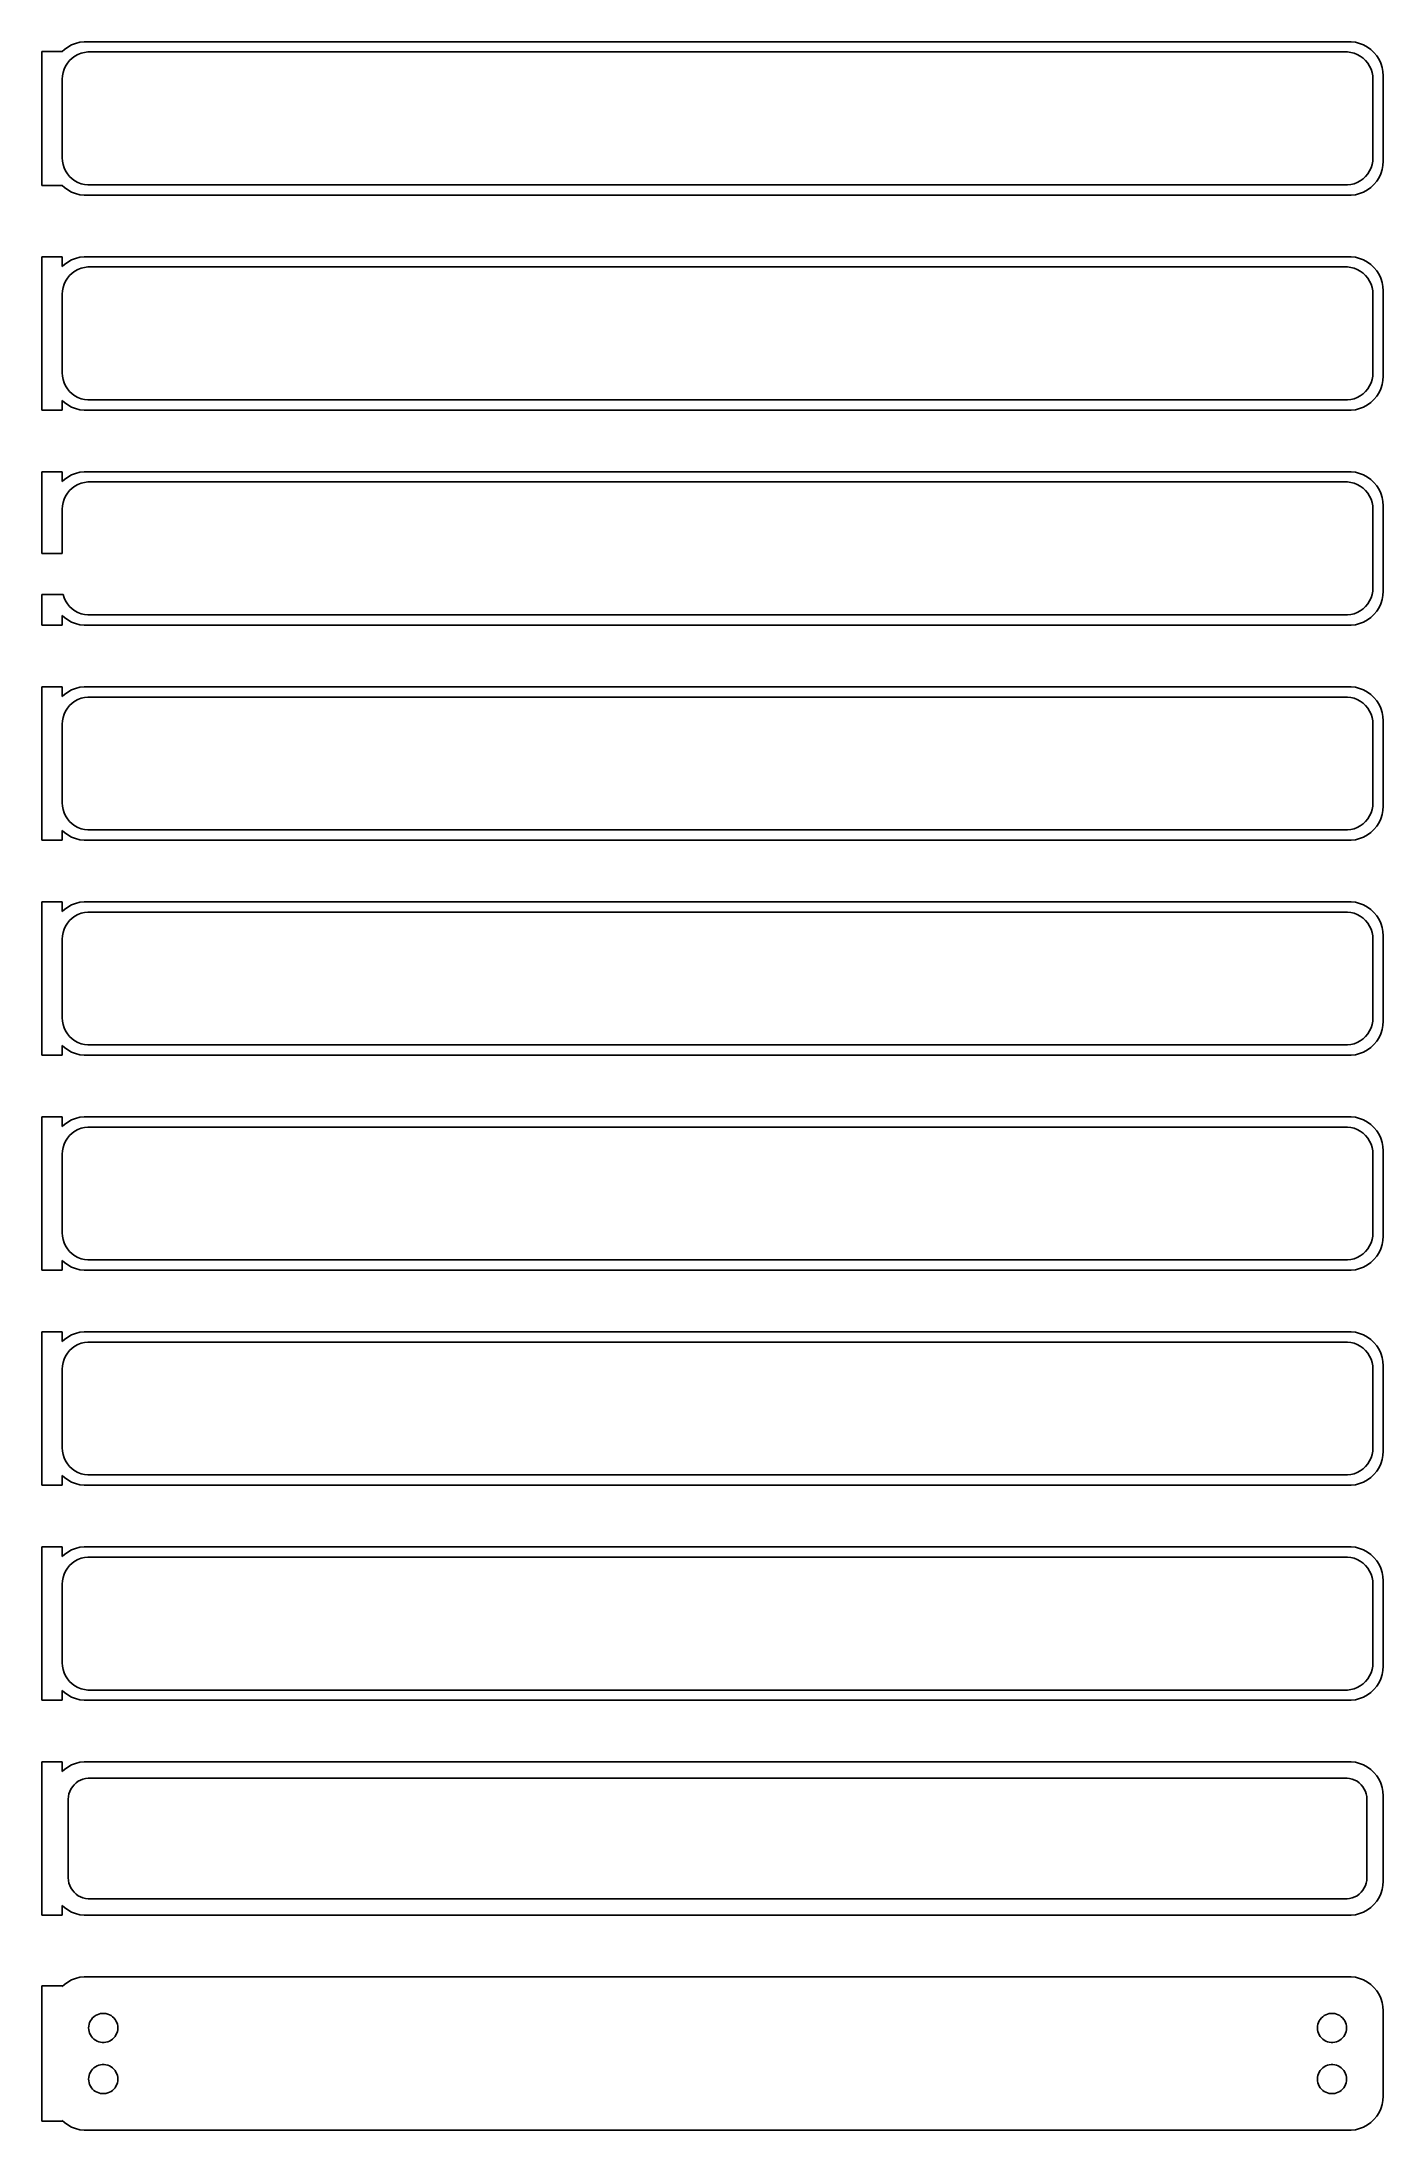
# Model space of a CAD drawing. Header units: metres. Extents: x -99 to 98, y 304 to 610.
import ezdxf

# ---------------------------------------------------------------- set-up
doc = ezdxf.new("R2010")
doc.units = ezdxf.units.M

msp = doc.modelspace()

# ---------------------------------------------------------------- linework, layer by layer
for p, q in [((-95.1791, 608.972), (-95.6871, 608.603)), ((-94.6289, 609.274), (-95.1791, 608.972)), ((-94.0451, 609.505), (-94.6289, 609.274)), ((-93.4369, 609.661), (-94.0451, 609.505)), ((-92.8139, 609.74), (-93.4369, 609.661)), ((92.8139, 609.74), (-92.8139, 609.74)), ((93.4369, 609.661), (92.8139, 609.74)), ((94.0451, 609.505), (93.4369, 609.661)), ((94.6289, 609.274), (94.0451, 609.505)), ((95.1791, 608.972), (94.6289, 609.274)), ((95.6871, 608.603), (95.1791, 608.972)), ((-96, 608.309), (-99, 608.309)), ((-99, 608.309), (-99, 588.691)), ((-95.6871, 608.603), (-96, 608.309)), ((-95.7191, 605.722), (-95.5052, 606.177)), ((-95.5052, 606.177), (-95.2361, 606.601)), ((-95.2361, 606.601), (-94.9159, 606.988)), ((-94.9159, 606.988), (-94.5497, 607.332)), ((-94.5497, 607.332), (-94.1433, 607.627)), ((-94.1433, 607.627), (-93.7031, 607.869)), ((-93.7031, 607.869), (-93.2361, 608.054)), ((-93.2361, 608.054), (-92.7495, 608.179)), ((-92.7495, 608.179), (-92.2512, 608.242)), ((-92.2512, 608.242), (92.2512, 608.242)), ((92.2512, 608.242), (92.7495, 608.179)), ((92.7495, 608.179), (93.2361, 608.054)), ((93.2361, 608.054), (93.7031, 607.869)), ((93.7031, 607.869), (94.1433, 607.627)), ((94.1433, 607.627), (94.5497, 607.332)), ((94.5497, 607.332), (94.9159, 606.988)), ((94.9159, 606.988), (95.2361, 606.601)), ((95.2361, 606.601), (95.5052, 606.177)), ((95.5052, 606.177), (95.7191, 605.722)), ((96.1448, 608.173), (95.6871, 608.603)), ((96.5451, 607.689), (96.1448, 608.173)), ((96.8815, 607.159), (96.5451, 607.689)), ((97.1489, 606.591), (96.8815, 607.159)), ((97.3429, 605.993), (97.1489, 606.591)), ((97.4606, 605.377), (97.3429, 605.993)), ((-96, 604.25), (-95.9685, 604.751)), ((-96, 592.75), (-96, 604.25)), ((-95.9685, 604.751), (-95.8743, 605.245)), ((-95.8743, 605.245), (-95.7191, 605.722)), ((95.7191, 605.722), (95.8743, 605.245)), ((95.8743, 605.245), (95.9685, 604.751)), ((95.9685, 604.751), (96, 604.25)), ((96, 604.25), (96, 592.75)), ((97.5, 604.75), (97.4606, 605.377)), ((97.5, 592.25), (97.5, 604.75)), ((-95.9685, 592.249), (-96, 592.75)), ((-95.8743, 591.755), (-95.9685, 592.249)), ((-95.7191, 591.278), (-95.8743, 591.755)), ((-95.5052, 590.823), (-95.7191, 591.278)), ((-95.2361, 590.399), (-95.5052, 590.823)), ((95.5052, 590.823), (95.2361, 590.399)), ((95.7191, 591.278), (95.5052, 590.823)), ((95.8743, 591.755), (95.7191, 591.278)), ((95.9685, 592.249), (95.8743, 591.755)), ((96, 592.75), (95.9685, 592.249)), ((97.1489, 590.409), (97.3429, 591.007)), ((97.3429, 591.007), (97.4606, 591.623)), ((97.4606, 591.623), (97.5, 592.25)), ((-99, 588.691), (-96, 588.691)), ((-96, 588.691), (-95.6871, 588.397)), ((-95.6871, 588.397), (-95.1791, 588.028)), ((-94.9159, 590.012), (-95.2361, 590.399)), ((-95.1791, 588.028), (-94.6289, 587.726)), ((-94.5497, 589.668), (-94.9159, 590.012)), ((-94.6289, 587.726), (-94.0451, 587.495)), ((-94.1433, 589.373), (-94.5497, 589.668)), ((-93.7031, 589.131), (-94.1433, 589.373)), ((-94.0451, 587.495), (-93.4369, 587.339)), ((-93.2361, 588.946), (-93.7031, 589.131)), ((-92.7495, 588.821), (-93.2361, 588.946)), ((-92.2512, 588.758), (-92.7495, 588.821)), ((92.2512, 588.758), (-92.2512, 588.758)), ((92.7495, 588.821), (92.2512, 588.758)), ((93.2361, 588.946), (92.7495, 588.821)), ((93.7031, 589.131), (93.2361, 588.946)), ((93.4369, 587.339), (94.0451, 587.495)), ((94.1433, 589.373), (93.7031, 589.131)), ((94.0451, 587.495), (94.6289, 587.726)), ((94.5497, 589.668), (94.1433, 589.373)), ((94.9159, 590.012), (94.5497, 589.668)), ((94.6289, 587.726), (95.1791, 588.028)), ((95.2361, 590.399), (94.9159, 590.012)), ((95.1791, 588.028), (95.6871, 588.397)), ((95.6871, 588.397), (96.1448, 588.827)), ((96.1448, 588.827), (96.5451, 589.311)), ((96.5451, 589.311), (96.8815, 589.841)), ((96.8815, 589.841), (97.1489, 590.409)), ((-93.4369, 587.339), (-92.8139, 587.26)), ((-92.8139, 587.26), (92.8139, 587.26)), ((92.8139, 587.26), (93.4369, 587.339)), ((-96, 578.217), (-99, 578.217)), ((-99, 578.217), (-99, 555.783)), ((-96, 576.809), (-96, 578.217)), ((-95.6871, 577.103), (-96, 576.809)), ((-95.1791, 577.472), (-95.6871, 577.103)), ((-95.2361, 575.101), (-94.9159, 575.488)), ((-94.6289, 577.774), (-95.1791, 577.472)), ((-94.9159, 575.488), (-94.5497, 575.832)), ((-94.0451, 578.005), (-94.6289, 577.774)), ((-94.5497, 575.832), (-94.1433, 576.127)), ((-94.1433, 576.127), (-93.7031, 576.369)), ((-93.4369, 578.161), (-94.0451, 578.005)), ((-93.7031, 576.369), (-93.2361, 576.554)), ((-92.8139, 578.24), (-93.4369, 578.161)), ((-93.2361, 576.554), (-92.7495, 576.679)), ((92.8139, 578.24), (-92.8139, 578.24)), ((-92.7495, 576.679), (-92.2512, 576.742)), ((-92.2512, 576.742), (92.2512, 576.742)), ((92.2512, 576.742), (92.7495, 576.679)), ((92.7495, 576.679), (93.2361, 576.554)), ((93.4369, 578.161), (92.8139, 578.24)), ((93.2361, 576.554), (93.7031, 576.369)), ((94.0451, 578.005), (93.4369, 578.161)), ((93.7031, 576.369), (94.1433, 576.127)), ((94.6289, 577.774), (94.0451, 578.005)), ((94.1433, 576.127), (94.5497, 575.832)), ((94.5497, 575.832), (94.9159, 575.488)), ((95.1791, 577.472), (94.6289, 577.774)), ((94.9159, 575.488), (95.2361, 575.101)), ((95.6871, 577.103), (95.1791, 577.472)), ((96.1448, 576.673), (95.6871, 577.103)), ((96.5451, 576.189), (96.1448, 576.673)), ((96.8815, 575.659), (96.5451, 576.189)), ((97.1489, 575.091), (96.8815, 575.659)), ((-96, 572.75), (-95.9685, 573.251)), ((-96, 561.25), (-96, 572.75)), ((-95.9685, 573.251), (-95.8743, 573.745)), ((-95.8743, 573.745), (-95.7191, 574.222)), ((-95.7191, 574.222), (-95.5052, 574.677)), ((-95.5052, 574.677), (-95.2361, 575.101)), ((95.2361, 575.101), (95.5052, 574.677)), ((95.5052, 574.677), (95.7191, 574.222)), ((95.7191, 574.222), (95.8743, 573.745)), ((95.8743, 573.745), (95.9685, 573.251)), ((95.9685, 573.251), (96, 572.75)), ((96, 572.75), (96, 561.25)), ((97.3429, 574.493), (97.1489, 575.091)), ((97.4606, 573.877), (97.3429, 574.493)), ((97.5, 573.25), (97.4606, 573.877)), ((97.5, 560.75), (97.5, 573.25)), ((-95.9685, 560.749), (-96, 561.25)), ((-95.8743, 560.255), (-95.9685, 560.749)), ((-95.7191, 559.778), (-95.8743, 560.255)), ((95.8743, 560.255), (95.7191, 559.778)), ((95.9685, 560.749), (95.8743, 560.255)), ((96, 561.25), (95.9685, 560.749)), ((97.3429, 559.507), (97.4606, 560.123)), ((97.4606, 560.123), (97.5, 560.75)), ((-96, 555.783), (-96, 557.191)), ((-96, 557.191), (-95.6871, 556.897)), ((-95.5052, 559.323), (-95.7191, 559.778)), ((-95.6871, 556.897), (-95.1791, 556.528)), ((-95.2361, 558.899), (-95.5052, 559.323)), ((-94.9159, 558.512), (-95.2361, 558.899)), ((-94.5497, 558.168), (-94.9159, 558.512)), ((-94.1433, 557.873), (-94.5497, 558.168)), ((-93.7031, 557.631), (-94.1433, 557.873)), ((-93.2361, 557.446), (-93.7031, 557.631)), ((-92.7495, 557.321), (-93.2361, 557.446)), ((-92.2512, 557.258), (-92.7495, 557.321)), ((92.2512, 557.258), (-92.2512, 557.258)), ((92.7495, 557.321), (92.2512, 557.258)), ((93.2361, 557.446), (92.7495, 557.321)), ((93.7031, 557.631), (93.2361, 557.446)), ((94.1433, 557.873), (93.7031, 557.631)), ((94.5497, 558.168), (94.1433, 557.873)), ((94.9159, 558.512), (94.5497, 558.168)), ((95.2361, 558.899), (94.9159, 558.512)), ((95.1791, 556.528), (95.6871, 556.897)), ((95.5052, 559.323), (95.2361, 558.899)), ((95.7191, 559.778), (95.5052, 559.323)), ((95.6871, 556.897), (96.1448, 557.327)), ((96.1448, 557.327), (96.5451, 557.811)), ((96.5451, 557.811), (96.8815, 558.341)), ((96.8815, 558.341), (97.1489, 558.909)), ((97.1489, 558.909), (97.3429, 559.507)), ((-99, 555.783), (-96, 555.783)), ((-95.1791, 556.528), (-94.6289, 556.226)), ((-94.6289, 556.226), (-94.0451, 555.995)), ((-94.0451, 555.995), (-93.4369, 555.839)), ((-93.4369, 555.839), (-92.8139, 555.76)), ((-92.8139, 555.76), (92.8139, 555.76)), ((92.8139, 555.76), (93.4369, 555.839)), ((93.4369, 555.839), (94.0451, 555.995)), ((94.0451, 555.995), (94.6289, 556.226)), ((94.6289, 556.226), (95.1791, 556.528)), ((-96, 546.74), (-99, 546.74)), ((-99, 546.74), (-99, 534.744)), ((-96, 545.309), (-96, 546.74)), ((-95.6871, 545.603), (-96, 545.309)), ((-95.1791, 545.972), (-95.6871, 545.603)), ((-94.6289, 546.274), (-95.1791, 545.972)), ((-94.0451, 546.505), (-94.6289, 546.274)), ((-94.1433, 544.627), (-93.7031, 544.869)), ((-93.4369, 546.661), (-94.0451, 546.505)), ((-93.7031, 544.869), (-93.2361, 545.054)), ((-92.8139, 546.74), (-93.4369, 546.661)), ((-93.2361, 545.054), (-92.7495, 545.179)), ((92.8139, 546.74), (-92.8139, 546.74)), ((-92.7495, 545.179), (-92.2512, 545.242)), ((-92.2512, 545.242), (92.2512, 545.242)), ((92.2512, 545.242), (92.7495, 545.179)), ((92.7495, 545.179), (93.2361, 545.054)), ((93.4369, 546.661), (92.8139, 546.74)), ((93.2361, 545.054), (93.7031, 544.869)), ((94.0451, 546.505), (93.4369, 546.661)), ((93.7031, 544.869), (94.1433, 544.627)), ((94.6289, 546.274), (94.0451, 546.505)), ((95.1791, 545.972), (94.6289, 546.274)), ((95.6871, 545.603), (95.1791, 545.972)), ((96.1448, 545.173), (95.6871, 545.603)), ((96.5451, 544.689), (96.1448, 545.173)), ((96.8815, 544.159), (96.5451, 544.689)), ((-96, 541.25), (-95.9685, 541.751)), ((-95.9685, 541.751), (-95.8743, 542.245)), ((-95.8743, 542.245), (-95.7191, 542.722)), ((-95.7191, 542.722), (-95.5052, 543.177)), ((-95.5052, 543.177), (-95.2361, 543.601)), ((-95.2361, 543.601), (-94.9159, 543.988)), ((-94.9159, 543.988), (-94.5497, 544.332)), ((-94.5497, 544.332), (-94.1433, 544.627)), ((94.1433, 544.627), (94.5497, 544.332)), ((94.5497, 544.332), (94.9159, 543.988)), ((94.9159, 543.988), (95.2361, 543.601)), ((95.2361, 543.601), (95.5052, 543.177)), ((95.5052, 543.177), (95.7191, 542.722)), ((95.7191, 542.722), (95.8743, 542.245)), ((95.8743, 542.245), (95.9685, 541.751)), ((95.9685, 541.751), (96, 541.25)), ((97.1489, 543.591), (96.8815, 544.159)), ((97.3429, 542.993), (97.1489, 543.591)), ((97.4606, 542.377), (97.3429, 542.993)), ((97.5, 541.75), (97.4606, 542.377)), ((97.5, 529.25), (97.5, 541.75)), ((-96, 534.744), (-96, 541.25)), ((96, 541.25), (96, 529.75)), ((-99, 534.744), (-96, 534.744)), ((96, 529.75), (95.9685, 529.249)), ((-95.8745, 528.756), (-99, 528.756)), ((-99, 528.756), (-99, 524.26)), ((-95.8743, 528.755), (-95.8745, 528.756)), ((-95.7191, 528.278), (-95.8743, 528.755)), ((-95.5052, 527.823), (-95.7191, 528.278)), ((-95.2361, 527.399), (-95.5052, 527.823)), ((-94.9159, 527.012), (-95.2361, 527.399)), ((-94.5497, 526.668), (-94.9159, 527.012)), ((-94.1433, 526.373), (-94.5497, 526.668)), ((-93.7031, 526.131), (-94.1433, 526.373)), ((94.1433, 526.373), (93.7031, 526.131)), ((94.5497, 526.668), (94.1433, 526.373)), ((94.9159, 527.012), (94.5497, 526.668)), ((95.2361, 527.399), (94.9159, 527.012)), ((95.5052, 527.823), (95.2361, 527.399)), ((95.7191, 528.278), (95.5052, 527.823)), ((95.8743, 528.755), (95.7191, 528.278)), ((95.9685, 529.249), (95.8743, 528.755)), ((96.1448, 525.827), (96.5451, 526.311)), ((96.5451, 526.311), (96.8815, 526.841)), ((96.8815, 526.841), (97.1489, 527.409)), ((97.1489, 527.409), (97.3429, 528.007)), ((97.3429, 528.007), (97.4606, 528.623)), ((97.4606, 528.623), (97.5, 529.25)), ((-99, 524.26), (-96, 524.26)), ((-96, 525.691), (-95.6871, 525.397)), ((-96, 524.26), (-96, 525.691)), ((-95.6871, 525.397), (-95.1791, 525.028)), ((-95.1791, 525.028), (-94.6289, 524.726)), ((-94.6289, 524.726), (-94.0451, 524.495)), ((-94.0451, 524.495), (-93.4369, 524.339)), ((-93.2361, 525.946), (-93.7031, 526.131)), ((-93.4369, 524.339), (-92.8139, 524.26)), ((-92.7495, 525.821), (-93.2361, 525.946)), ((-92.8139, 524.26), (92.8139, 524.26)), ((-92.2512, 525.758), (-92.7495, 525.821)), ((92.2512, 525.758), (-92.2512, 525.758)), ((92.7495, 525.821), (92.2512, 525.758)), ((93.2361, 525.946), (92.7495, 525.821)), ((92.8139, 524.26), (93.4369, 524.339)), ((93.7031, 526.131), (93.2361, 525.946)), ((93.4369, 524.339), (94.0451, 524.495)), ((94.0451, 524.495), (94.6289, 524.726)), ((94.6289, 524.726), (95.1791, 525.028)), ((95.1791, 525.028), (95.6871, 525.397)), ((95.6871, 525.397), (96.1448, 525.827)), ((-96, 515.24), (-99, 515.24)), ((-99, 515.24), (-99, 492.76)), ((-96, 513.809), (-96, 515.24)), ((-95.6871, 514.103), (-96, 513.809)), ((-95.1791, 514.472), (-95.6871, 514.103)), ((-94.6289, 514.774), (-95.1791, 514.472)), ((-94.0451, 515.005), (-94.6289, 514.774)), ((-93.4369, 515.161), (-94.0451, 515.005)), ((-92.8139, 515.24), (-93.4369, 515.161)), ((92.8139, 515.24), (-92.8139, 515.24)), ((93.4369, 515.161), (92.8139, 515.24)), ((94.0451, 515.005), (93.4369, 515.161)), ((94.6289, 514.774), (94.0451, 515.005)), ((95.1791, 514.472), (94.6289, 514.774)), ((95.6871, 514.103), (95.1791, 514.472)), ((96.1448, 513.673), (95.6871, 514.103)), ((-95.8743, 510.745), (-95.7191, 511.222)), ((-95.7191, 511.222), (-95.5052, 511.677)), ((-95.5052, 511.677), (-95.2361, 512.101)), ((-95.2361, 512.101), (-94.9159, 512.488)), ((-94.9159, 512.488), (-94.5497, 512.832)), ((-94.5497, 512.832), (-94.1433, 513.127)), ((-94.1433, 513.127), (-93.7031, 513.369)), ((-93.7031, 513.369), (-93.2361, 513.554)), ((-93.2361, 513.554), (-92.7495, 513.679)), ((-92.7495, 513.679), (-92.2512, 513.742)), ((-92.2512, 513.742), (92.2512, 513.742)), ((92.2512, 513.742), (92.7495, 513.679)), ((92.7495, 513.679), (93.2361, 513.554)), ((93.2361, 513.554), (93.7031, 513.369)), ((93.7031, 513.369), (94.1433, 513.127)), ((94.1433, 513.127), (94.5497, 512.832)), ((94.5497, 512.832), (94.9159, 512.488)), ((94.9159, 512.488), (95.2361, 512.101)), ((95.2361, 512.101), (95.5052, 511.677)), ((95.5052, 511.677), (95.7191, 511.222)), ((95.7191, 511.222), (95.8743, 510.745)), ((96.5451, 513.189), (96.1448, 513.673)), ((96.8815, 512.659), (96.5451, 513.189)), ((97.1489, 512.091), (96.8815, 512.659)), ((97.3429, 511.493), (97.1489, 512.091)), ((97.4606, 510.877), (97.3429, 511.493)), ((-96, 509.75), (-95.9685, 510.251)), ((-96, 498.25), (-96, 509.75)), ((-95.9685, 510.251), (-95.8743, 510.745)), ((95.8743, 510.745), (95.9685, 510.251)), ((95.9685, 510.251), (96, 509.75)), ((96, 509.75), (96, 498.25)), ((97.5, 510.25), (97.4606, 510.877)), ((97.5, 497.75), (97.5, 510.25)), ((-95.9685, 497.749), (-96, 498.25)), ((-95.8743, 497.255), (-95.9685, 497.749)), ((-95.7191, 496.778), (-95.8743, 497.255)), ((-95.5052, 496.323), (-95.7191, 496.778)), ((-95.2361, 495.899), (-95.5052, 496.323)), ((-94.9159, 495.512), (-95.2361, 495.899)), ((95.2361, 495.899), (94.9159, 495.512)), ((95.5052, 496.323), (95.2361, 495.899)), ((95.7191, 496.778), (95.5052, 496.323)), ((95.8743, 497.255), (95.7191, 496.778)), ((95.9685, 497.749), (95.8743, 497.255)), ((96, 498.25), (95.9685, 497.749)), ((96.8815, 495.341), (97.1489, 495.909)), ((97.1489, 495.909), (97.3429, 496.507)), ((97.3429, 496.507), (97.4606, 497.123)), ((97.4606, 497.123), (97.5, 497.75)), ((-99, 492.76), (-96, 492.76)), ((-96, 494.191), (-95.6871, 493.897)), ((-96, 492.76), (-96, 494.191)), ((-95.6871, 493.897), (-95.1791, 493.528)), ((-95.1791, 493.528), (-94.6289, 493.226)), ((-94.5497, 495.168), (-94.9159, 495.512)), ((-94.6289, 493.226), (-94.0451, 492.995)), ((-94.1433, 494.873), (-94.5497, 495.168)), ((-93.7031, 494.631), (-94.1433, 494.873)), ((-94.0451, 492.995), (-93.4369, 492.839)), ((-93.2361, 494.446), (-93.7031, 494.631)), ((-93.4369, 492.839), (-92.8139, 492.76)), ((-92.7495, 494.321), (-93.2361, 494.446)), ((-92.8139, 492.76), (92.8139, 492.76)), ((-92.2512, 494.258), (-92.7495, 494.321)), ((92.2512, 494.258), (-92.2512, 494.258)), ((92.7495, 494.321), (92.2512, 494.258)), ((93.2361, 494.446), (92.7495, 494.321)), ((92.8139, 492.76), (93.4369, 492.839)), ((93.7031, 494.631), (93.2361, 494.446)), ((93.4369, 492.839), (94.0451, 492.995)), ((94.1433, 494.873), (93.7031, 494.631)), ((94.0451, 492.995), (94.6289, 493.226)), ((94.5497, 495.168), (94.1433, 494.873)), ((94.9159, 495.512), (94.5497, 495.168)), ((94.6289, 493.226), (95.1791, 493.528)), ((95.1791, 493.528), (95.6871, 493.897)), ((95.6871, 493.897), (96.1448, 494.327)), ((96.1448, 494.327), (96.5451, 494.811)), ((96.5451, 494.811), (96.8815, 495.341)), ((-96, 483.74), (-99, 483.74)), ((-99, 483.74), (-99, 461.26)), ((-96, 482.309), (-96, 483.74)), ((-94.0451, 483.505), (-94.6289, 483.274)), ((-93.4369, 483.661), (-94.0451, 483.505)), ((-92.8139, 483.74), (-93.4369, 483.661)), ((92.8139, 483.74), (-92.8139, 483.74)), ((93.4369, 483.661), (92.8139, 483.74)), ((94.0451, 483.505), (93.4369, 483.661)), ((94.6289, 483.274), (94.0451, 483.505)), ((-95.6871, 482.603), (-96, 482.309)), ((-95.1791, 482.972), (-95.6871, 482.603)), ((-95.5052, 480.177), (-95.2361, 480.601)), ((-95.2361, 480.601), (-94.9159, 480.988)), ((-94.6289, 483.274), (-95.1791, 482.972)), ((-94.9159, 480.988), (-94.5497, 481.332)), ((-94.5497, 481.332), (-94.1433, 481.627)), ((-94.1433, 481.627), (-93.7031, 481.869)), ((-93.7031, 481.869), (-93.2361, 482.054)), ((-93.2361, 482.054), (-92.7495, 482.179)), ((-92.7495, 482.179), (-92.2512, 482.242)), ((-92.2512, 482.242), (92.2512, 482.242)), ((92.2512, 482.242), (92.7495, 482.179)), ((92.7495, 482.179), (93.2361, 482.054)), ((93.2361, 482.054), (93.7031, 481.869)), ((93.7031, 481.869), (94.1433, 481.627)), ((94.1433, 481.627), (94.5497, 481.332)), ((94.5497, 481.332), (94.9159, 480.988)), ((95.1791, 482.972), (94.6289, 483.274)), ((94.9159, 480.988), (95.2361, 480.601)), ((95.6871, 482.603), (95.1791, 482.972)), ((95.2361, 480.601), (95.5052, 480.177)), ((96.1448, 482.173), (95.6871, 482.603)), ((96.5451, 481.689), (96.1448, 482.173)), ((96.8815, 481.159), (96.5451, 481.689)), ((97.1489, 480.591), (96.8815, 481.159)), ((97.3429, 479.993), (97.1489, 480.591)), ((-96, 478.25), (-95.9685, 478.751)), ((-96, 466.75), (-96, 478.25)), ((-95.9685, 478.751), (-95.8743, 479.245)), ((-95.8743, 479.245), (-95.7191, 479.722)), ((-95.7191, 479.722), (-95.5052, 480.177)), ((95.5052, 480.177), (95.7191, 479.722)), ((95.7191, 479.722), (95.8743, 479.245)), ((95.8743, 479.245), (95.9685, 478.751)), ((95.9685, 478.751), (96, 478.25)), ((96, 478.25), (96, 466.75)), ((97.4606, 479.377), (97.3429, 479.993)), ((97.5, 478.75), (97.4606, 479.377)), ((97.5, 466.25), (97.5, 478.75)), ((-95.9685, 466.249), (-96, 466.75)), ((-95.8743, 465.755), (-95.9685, 466.249)), ((-95.7191, 465.278), (-95.8743, 465.755)), ((-95.5052, 464.823), (-95.7191, 465.278)), ((95.7191, 465.278), (95.5052, 464.823)), ((95.8743, 465.755), (95.7191, 465.278)), ((95.9685, 466.249), (95.8743, 465.755)), ((96, 466.75), (95.9685, 466.249)), ((97.3429, 465.007), (97.4606, 465.623)), ((97.4606, 465.623), (97.5, 466.25)), ((-96, 462.691), (-95.6871, 462.397)), ((-96, 461.26), (-96, 462.691)), ((-95.6871, 462.397), (-95.1791, 462.028)), ((-95.2361, 464.399), (-95.5052, 464.823)), ((-94.9159, 464.012), (-95.2361, 464.399)), ((-94.5497, 463.668), (-94.9159, 464.012)), ((-94.1433, 463.373), (-94.5497, 463.668)), ((-93.7031, 463.131), (-94.1433, 463.373)), ((-93.2361, 462.946), (-93.7031, 463.131)), ((-92.7495, 462.821), (-93.2361, 462.946)), ((-92.2512, 462.758), (-92.7495, 462.821)), ((92.2512, 462.758), (-92.2512, 462.758)), ((92.7495, 462.821), (92.2512, 462.758)), ((93.2361, 462.946), (92.7495, 462.821)), ((93.7031, 463.131), (93.2361, 462.946)), ((94.1433, 463.373), (93.7031, 463.131)), ((94.5497, 463.668), (94.1433, 463.373)), ((94.9159, 464.012), (94.5497, 463.668)), ((95.2361, 464.399), (94.9159, 464.012)), ((95.1791, 462.028), (95.6871, 462.397)), ((95.5052, 464.823), (95.2361, 464.399)), ((95.6871, 462.397), (96.1448, 462.827)), ((96.1448, 462.827), (96.5451, 463.311)), ((96.5451, 463.311), (96.8815, 463.841)), ((96.8815, 463.841), (97.1489, 464.409)), ((97.1489, 464.409), (97.3429, 465.007)), ((-99, 461.26), (-96, 461.26)), ((-95.1791, 462.028), (-94.6289, 461.726)), ((-94.6289, 461.726), (-94.0451, 461.495)), ((-94.0451, 461.495), (-93.4369, 461.339)), ((-93.4369, 461.339), (-92.8139, 461.26)), ((-92.8139, 461.26), (92.8139, 461.26)), ((92.8139, 461.26), (93.4369, 461.339)), ((93.4369, 461.339), (94.0451, 461.495)), ((94.0451, 461.495), (94.6289, 461.726)), ((94.6289, 461.726), (95.1791, 462.028)), ((-96, 452.24), (-99, 452.24)), ((-99, 452.24), (-99, 429.76)), ((-96, 450.809), (-96, 452.24)), ((-95.6871, 451.103), (-96, 450.809)), ((-95.1791, 451.472), (-95.6871, 451.103)), ((-94.6289, 451.774), (-95.1791, 451.472)), ((-94.9159, 449.488), (-94.5497, 449.832)), ((-94.0451, 452.005), (-94.6289, 451.774)), ((-94.5497, 449.832), (-94.1433, 450.127)), ((-94.1433, 450.127), (-93.7031, 450.369)), ((-93.4369, 452.161), (-94.0451, 452.005)), ((-93.7031, 450.369), (-93.2361, 450.554)), ((-92.8139, 452.24), (-93.4369, 452.161)), ((-93.2361, 450.554), (-92.7495, 450.679)), ((92.8139, 452.24), (-92.8139, 452.24)), ((-92.7495, 450.679), (-92.2512, 450.742)), ((-92.2512, 450.742), (92.2512, 450.742)), ((92.2512, 450.742), (92.7495, 450.679)), ((92.7495, 450.679), (93.2361, 450.554)), ((93.4369, 452.161), (92.8139, 452.24)), ((93.2361, 450.554), (93.7031, 450.369)), ((94.0451, 452.005), (93.4369, 452.161)), ((93.7031, 450.369), (94.1433, 450.127)), ((94.6289, 451.774), (94.0451, 452.005)), ((94.1433, 450.127), (94.5497, 449.832)), ((94.5497, 449.832), (94.9159, 449.488)), ((95.1791, 451.472), (94.6289, 451.774)), ((95.6871, 451.103), (95.1791, 451.472)), ((96.1448, 450.673), (95.6871, 451.103)), ((96.5451, 450.189), (96.1448, 450.673)), ((96.8815, 449.659), (96.5451, 450.189)), ((-96, 446.75), (-95.9685, 447.251)), ((-96, 435.25), (-96, 446.75)), ((-95.9685, 447.251), (-95.8743, 447.745)), ((-95.8743, 447.745), (-95.7191, 448.222)), ((-95.7191, 448.222), (-95.5052, 448.677)), ((-95.5052, 448.677), (-95.2361, 449.101)), ((-95.2361, 449.101), (-94.9159, 449.488)), ((94.9159, 449.488), (95.2361, 449.101)), ((95.2361, 449.101), (95.5052, 448.677)), ((95.5052, 448.677), (95.7191, 448.222)), ((95.7191, 448.222), (95.8743, 447.745)), ((95.8743, 447.745), (95.9685, 447.251)), ((95.9685, 447.251), (96, 446.75)), ((96, 446.75), (96, 435.25)), ((97.1489, 449.091), (96.8815, 449.659)), ((97.3429, 448.493), (97.1489, 449.091)), ((97.4606, 447.877), (97.3429, 448.493)), ((97.5, 447.25), (97.4606, 447.877)), ((97.5, 434.75), (97.5, 447.25)), ((-95.9685, 434.749), (-96, 435.25)), ((-95.8743, 434.255), (-95.9685, 434.749)), ((95.9685, 434.749), (95.8743, 434.255)), ((96, 435.25), (95.9685, 434.749)), ((97.4606, 434.123), (97.5, 434.75)), ((-95.7191, 433.778), (-95.8743, 434.255)), ((-95.5052, 433.323), (-95.7191, 433.778)), ((-95.2361, 432.899), (-95.5052, 433.323)), ((-94.9159, 432.512), (-95.2361, 432.899)), ((-94.5497, 432.168), (-94.9159, 432.512)), ((-94.1433, 431.873), (-94.5497, 432.168)), ((-93.7031, 431.631), (-94.1433, 431.873)), ((-93.2361, 431.446), (-93.7031, 431.631)), ((-92.7495, 431.321), (-93.2361, 431.446)), ((93.2361, 431.446), (92.7495, 431.321)), ((93.7031, 431.631), (93.2361, 431.446)), ((94.1433, 431.873), (93.7031, 431.631)), ((94.5497, 432.168), (94.1433, 431.873)), ((94.9159, 432.512), (94.5497, 432.168)), ((95.2361, 432.899), (94.9159, 432.512)), ((95.5052, 433.323), (95.2361, 432.899)), ((95.7191, 433.778), (95.5052, 433.323)), ((95.8743, 434.255), (95.7191, 433.778)), ((96.1448, 431.327), (96.5451, 431.811)), ((96.5451, 431.811), (96.8815, 432.341)), ((96.8815, 432.341), (97.1489, 432.909)), ((97.1489, 432.909), (97.3429, 433.507)), ((97.3429, 433.507), (97.4606, 434.123)), ((-99, 429.76), (-96, 429.76)), ((-96, 431.191), (-95.6871, 430.897)), ((-96, 429.76), (-96, 431.191)), ((-95.6871, 430.897), (-95.1791, 430.528)), ((-95.1791, 430.528), (-94.6289, 430.226)), ((-94.6289, 430.226), (-94.0451, 429.995)), ((-94.0451, 429.995), (-93.4369, 429.839)), ((-93.4369, 429.839), (-92.8139, 429.76)), ((-92.8139, 429.76), (92.8139, 429.76)), ((-92.2512, 431.258), (-92.7495, 431.321)), ((92.2512, 431.258), (-92.2512, 431.258)), ((92.7495, 431.321), (92.2512, 431.258)), ((92.8139, 429.76), (93.4369, 429.839)), ((93.4369, 429.839), (94.0451, 429.995)), ((94.0451, 429.995), (94.6289, 430.226)), ((94.6289, 430.226), (95.1791, 430.528)), ((95.1791, 430.528), (95.6871, 430.897)), ((95.6871, 430.897), (96.1448, 431.327)), ((-96, 420.74), (-99, 420.74)), ((-99, 420.74), (-99, 398.26)), ((-96, 419.309), (-96, 420.74)), ((-95.6871, 419.603), (-96, 419.309)), ((-95.1791, 419.972), (-95.6871, 419.603)), ((-94.6289, 420.274), (-95.1791, 419.972)), ((-94.0451, 420.505), (-94.6289, 420.274)), ((-93.4369, 420.661), (-94.0451, 420.505)), ((-92.8139, 420.74), (-93.4369, 420.661)), ((92.8139, 420.74), (-92.8139, 420.74)), ((-92.7495, 419.179), (-92.2512, 419.242)), ((-92.2512, 419.242), (92.2512, 419.242)), ((92.2512, 419.242), (92.7495, 419.179)), ((93.4369, 420.661), (92.8139, 420.74)), ((94.0451, 420.505), (93.4369, 420.661)), ((94.6289, 420.274), (94.0451, 420.505)), ((95.1791, 419.972), (94.6289, 420.274)), ((95.6871, 419.603), (95.1791, 419.972)), ((96.1448, 419.173), (95.6871, 419.603)), ((-95.9685, 415.751), (-95.8743, 416.245)), ((-95.8743, 416.245), (-95.7191, 416.722)), ((-95.7191, 416.722), (-95.5052, 417.177)), ((-95.5052, 417.177), (-95.2361, 417.601)), ((-95.2361, 417.601), (-94.9159, 417.988)), ((-94.9159, 417.988), (-94.5497, 418.332)), ((-94.5497, 418.332), (-94.1433, 418.627)), ((-94.1433, 418.627), (-93.7031, 418.869)), ((-93.7031, 418.869), (-93.2361, 419.054)), ((-93.2361, 419.054), (-92.7495, 419.179)), ((92.7495, 419.179), (93.2361, 419.054)), ((93.2361, 419.054), (93.7031, 418.869)), ((93.7031, 418.869), (94.1433, 418.627)), ((94.1433, 418.627), (94.5497, 418.332)), ((94.5497, 418.332), (94.9159, 417.988)), ((94.9159, 417.988), (95.2361, 417.601)), ((95.2361, 417.601), (95.5052, 417.177)), ((95.5052, 417.177), (95.7191, 416.722)), ((95.7191, 416.722), (95.8743, 416.245)), ((95.8743, 416.245), (95.9685, 415.751)), ((96.5451, 418.689), (96.1448, 419.173)), ((96.8815, 418.159), (96.5451, 418.689)), ((97.1489, 417.591), (96.8815, 418.159)), ((97.3429, 416.993), (97.1489, 417.591)), ((97.4606, 416.377), (97.3429, 416.993)), ((97.5, 415.75), (97.4606, 416.377)), ((-96, 415.25), (-95.9685, 415.751)), ((-96, 403.75), (-96, 415.25)), ((95.9685, 415.751), (96, 415.25)), ((96, 415.25), (96, 403.75)), ((97.5, 403.25), (97.5, 415.75)), ((-95.9685, 403.249), (-96, 403.75)), ((-95.8743, 402.755), (-95.9685, 403.249)), ((-95.7191, 402.278), (-95.8743, 402.755)), ((-95.5052, 401.823), (-95.7191, 402.278)), ((-95.2361, 401.399), (-95.5052, 401.823)), ((-94.9159, 401.012), (-95.2361, 401.399)), ((-94.5497, 400.668), (-94.9159, 401.012)), ((94.9159, 401.012), (94.5497, 400.668)), ((95.2361, 401.399), (94.9159, 401.012)), ((95.5052, 401.823), (95.2361, 401.399)), ((95.7191, 402.278), (95.5052, 401.823)), ((95.8743, 402.755), (95.7191, 402.278)), ((95.9685, 403.249), (95.8743, 402.755)), ((96, 403.75), (95.9685, 403.249)), ((96.5451, 400.311), (96.8815, 400.841)), ((96.8815, 400.841), (97.1489, 401.409)), ((97.1489, 401.409), (97.3429, 402.007)), ((97.3429, 402.007), (97.4606, 402.623)), ((97.4606, 402.623), (97.5, 403.25)), ((-99, 398.26), (-96, 398.26)), ((-96, 399.691), (-95.6871, 399.397)), ((-96, 398.26), (-96, 399.691)), ((-95.6871, 399.397), (-95.1791, 399.028)), ((-95.1791, 399.028), (-94.6289, 398.726)), ((-94.6289, 398.726), (-94.0451, 398.495)), ((-94.1433, 400.373), (-94.5497, 400.668)), ((-93.7031, 400.131), (-94.1433, 400.373)), ((-94.0451, 398.495), (-93.4369, 398.339)), ((-93.2361, 399.946), (-93.7031, 400.131)), ((-93.4369, 398.339), (-92.8139, 398.26)), ((-92.7495, 399.821), (-93.2361, 399.946)), ((-92.8139, 398.26), (92.8139, 398.26)), ((-92.2512, 399.758), (-92.7495, 399.821)), ((92.2512, 399.758), (-92.2512, 399.758)), ((92.7495, 399.821), (92.2512, 399.758)), ((93.2361, 399.946), (92.7495, 399.821)), ((92.8139, 398.26), (93.4369, 398.339)), ((93.7031, 400.131), (93.2361, 399.946)), ((93.4369, 398.339), (94.0451, 398.495)), ((94.1433, 400.373), (93.7031, 400.131)), ((94.0451, 398.495), (94.6289, 398.726)), ((94.5497, 400.668), (94.1433, 400.373)), ((94.6289, 398.726), (95.1791, 399.028)), ((95.1791, 399.028), (95.6871, 399.397)), ((95.6871, 399.397), (96.1448, 399.827)), ((96.1448, 399.827), (96.5451, 400.311)), ((-96, 389.24), (-99, 389.24)), ((-99, 389.24), (-99, 366.76)), ((-96, 387.809), (-96, 389.24)), ((-94.6289, 388.774), (-95.1791, 388.472)), ((-94.0451, 389.005), (-94.6289, 388.774)), ((-93.4369, 389.161), (-94.0451, 389.005)), ((-92.8139, 389.24), (-93.4369, 389.161)), ((92.8139, 389.24), (-92.8139, 389.24)), ((93.4369, 389.161), (92.8139, 389.24)), ((94.0451, 389.005), (93.4369, 389.161)), ((94.6289, 388.774), (94.0451, 389.005)), ((95.1791, 388.472), (94.6289, 388.774)), ((-95.6871, 388.103), (-96, 387.809)), ((-95.7191, 385.222), (-95.5052, 385.677)), ((-95.1791, 388.472), (-95.6871, 388.103)), ((-95.5052, 385.677), (-95.2361, 386.101)), ((-95.2361, 386.101), (-94.9159, 386.488)), ((-94.9159, 386.488), (-94.5497, 386.832)), ((-94.5497, 386.832), (-94.1433, 387.127)), ((-94.1433, 387.127), (-93.7031, 387.369)), ((-93.7031, 387.369), (-93.2361, 387.554)), ((-93.2361, 387.554), (-92.7495, 387.679)), ((-92.7495, 387.679), (-92.2512, 387.742)), ((-92.2512, 387.742), (92.2512, 387.742)), ((92.2512, 387.742), (92.7495, 387.679)), ((92.7495, 387.679), (93.2361, 387.554)), ((93.2361, 387.554), (93.7031, 387.369)), ((93.7031, 387.369), (94.1433, 387.127)), ((94.1433, 387.127), (94.5497, 386.832)), ((94.5497, 386.832), (94.9159, 386.488)), ((94.9159, 386.488), (95.2361, 386.101)), ((95.6871, 388.103), (95.1791, 388.472)), ((95.2361, 386.101), (95.5052, 385.677)), ((95.5052, 385.677), (95.7191, 385.222)), ((96.1448, 387.673), (95.6871, 388.103)), ((96.5451, 387.189), (96.1448, 387.673)), ((96.8815, 386.659), (96.5451, 387.189)), ((97.1489, 386.091), (96.8815, 386.659)), ((97.3429, 385.493), (97.1489, 386.091)), ((-96, 383.75), (-95.9685, 384.251)), ((-96, 372.25), (-96, 383.75)), ((-95.9685, 384.251), (-95.8743, 384.745)), ((-95.8743, 384.745), (-95.7191, 385.222)), ((95.7191, 385.222), (95.8743, 384.745)), ((95.8743, 384.745), (95.9685, 384.251)), ((95.9685, 384.251), (96, 383.75)), ((96, 383.75), (96, 372.25)), ((97.4606, 384.877), (97.3429, 385.493)), ((97.5, 384.25), (97.4606, 384.877)), ((97.5, 371.75), (97.5, 384.25)), ((-95.9685, 371.749), (-96, 372.25)), ((-95.8743, 371.255), (-95.9685, 371.749)), ((-95.7191, 370.778), (-95.8743, 371.255)), ((-95.5052, 370.323), (-95.7191, 370.778)), ((-95.2361, 369.899), (-95.5052, 370.323)), ((95.5052, 370.323), (95.2361, 369.899)), ((95.7191, 370.778), (95.5052, 370.323)), ((95.8743, 371.255), (95.7191, 370.778)), ((95.9685, 371.749), (95.8743, 371.255)), ((96, 372.25), (95.9685, 371.749)), ((97.1489, 369.909), (97.3429, 370.507)), ((97.3429, 370.507), (97.4606, 371.123)), ((97.4606, 371.123), (97.5, 371.75)), ((-96, 368.191), (-95.6871, 367.897)), ((-96, 366.76), (-96, 368.191)), ((-95.6871, 367.897), (-95.1791, 367.528)), ((-94.9159, 369.512), (-95.2361, 369.899)), ((-95.1791, 367.528), (-94.6289, 367.226)), ((-94.5497, 369.168), (-94.9159, 369.512)), ((-94.6289, 367.226), (-94.0451, 366.995)), ((-94.1433, 368.873), (-94.5497, 369.168)), ((-93.7031, 368.631), (-94.1433, 368.873)), ((-93.2361, 368.446), (-93.7031, 368.631)), ((-92.7495, 368.321), (-93.2361, 368.446)), ((-92.2512, 368.258), (-92.7495, 368.321)), ((92.2512, 368.258), (-92.2512, 368.258)), ((92.7495, 368.321), (92.2512, 368.258)), ((93.2361, 368.446), (92.7495, 368.321)), ((93.7031, 368.631), (93.2361, 368.446)), ((94.1433, 368.873), (93.7031, 368.631)), ((94.0451, 366.995), (94.6289, 367.226)), ((94.5497, 369.168), (94.1433, 368.873)), ((94.9159, 369.512), (94.5497, 369.168)), ((94.6289, 367.226), (95.1791, 367.528)), ((95.2361, 369.899), (94.9159, 369.512)), ((95.1791, 367.528), (95.6871, 367.897)), ((95.6871, 367.897), (96.1448, 368.327)), ((96.1448, 368.327), (96.5451, 368.811)), ((96.5451, 368.811), (96.8815, 369.341)), ((96.8815, 369.341), (97.1489, 369.909)), ((-99, 366.76), (-96, 366.76)), ((-94.0451, 366.995), (-93.4369, 366.839)), ((-93.4369, 366.839), (-92.8139, 366.76)), ((-92.8139, 366.76), (92.8139, 366.76)), ((92.8139, 366.76), (93.4369, 366.839)), ((93.4369, 366.839), (94.0451, 366.995)), ((-96, 357.729), (-99, 357.729)), ((-99, 357.729), (-99, 335.271)), ((-96, 356.309), (-96, 357.729)), ((-95.6871, 356.603), (-96, 356.309)), ((-95.1791, 356.972), (-95.6871, 356.603)), ((-94.6289, 357.274), (-95.1791, 356.972)), ((-94.0451, 357.505), (-94.6289, 357.274)), ((-93.4369, 357.661), (-94.0451, 357.505)), ((-93.668, 354.878), (-93.3254, 355.067)), ((-92.8139, 357.74), (-93.4369, 357.661)), ((-93.3254, 355.067), (-92.9619, 355.211)), ((-92.9619, 355.211), (-92.5833, 355.308)), ((92.8139, 357.74), (-92.8139, 357.74)), ((-92.5833, 355.308), (-92.1955, 355.357)), ((-92.1955, 355.357), (92.1955, 355.357)), ((92.1955, 355.357), (92.5833, 355.308)), ((92.5833, 355.308), (92.9619, 355.211)), ((93.4369, 357.661), (92.8139, 357.74)), ((92.9619, 355.211), (93.3254, 355.067)), ((93.3254, 355.067), (93.668, 354.878)), ((94.0451, 357.505), (93.4369, 357.661)), ((94.6289, 357.274), (94.0451, 357.505)), ((95.1791, 356.972), (94.6289, 357.274)), ((95.6871, 356.603), (95.1791, 356.972)), ((96.1448, 356.173), (95.6871, 356.603)), ((96.5451, 355.689), (96.1448, 356.173)), ((96.8815, 355.159), (96.5451, 355.689)), ((97.1489, 354.591), (96.8815, 355.159)), ((-95.1129, 352.25), (-95.0884, 352.64)), ((-95.1129, 340.75), (-95.1129, 352.25)), ((-95.0884, 352.64), (-95.0151, 353.024)), ((-95.0151, 353.024), (-94.8943, 353.396)), ((-94.8943, 353.396), (-94.7279, 353.75)), ((-94.7279, 353.75), (-94.5184, 354.08)), ((-94.5184, 354.08), (-94.2692, 354.381)), ((-94.2692, 354.381), (-93.9843, 354.649)), ((-93.9843, 354.649), (-93.668, 354.878)), ((93.668, 354.878), (93.9843, 354.649)), ((93.9843, 354.649), (94.2692, 354.381)), ((94.2692, 354.381), (94.5184, 354.08)), ((94.5184, 354.08), (94.7279, 353.75)), ((94.7279, 353.75), (94.8943, 353.396)), ((94.8943, 353.396), (95.0151, 353.024)), ((95.0151, 353.024), (95.0884, 352.64)), ((95.0884, 352.64), (95.1129, 352.25)), ((95.1129, 352.25), (95.1129, 340.75)), ((97.3429, 353.993), (97.1489, 354.591)), ((97.4606, 353.377), (97.3429, 353.993)), ((97.5, 352.75), (97.4606, 353.377)), ((97.5, 340.25), (97.5, 352.75)), ((-95.0884, 340.36), (-95.1129, 340.75)), ((-95.0151, 339.976), (-95.0884, 340.36)), ((-94.8943, 339.604), (-95.0151, 339.976)), ((95.0151, 339.976), (94.8943, 339.604)), ((95.0884, 340.36), (95.0151, 339.976)), ((95.1129, 340.75), (95.0884, 340.36)), ((97.4606, 339.623), (97.5, 340.25)), ((-96, 335.271), (-96, 336.691)), ((-96, 336.691), (-95.6871, 336.397)), ((-94.7279, 339.25), (-94.8943, 339.604)), ((-94.5184, 338.92), (-94.7279, 339.25)), ((-94.2692, 338.619), (-94.5184, 338.92)), ((-93.9843, 338.351), (-94.2692, 338.619)), ((-93.668, 338.122), (-93.9843, 338.351)), ((-93.3254, 337.933), (-93.668, 338.122)), ((-92.9619, 337.789), (-93.3254, 337.933)), ((-92.5833, 337.692), (-92.9619, 337.789)), ((-92.1955, 337.643), (-92.5833, 337.692)), ((92.1955, 337.643), (-92.1955, 337.643)), ((92.5833, 337.692), (92.1955, 337.643)), ((92.9619, 337.789), (92.5833, 337.692)), ((93.3254, 337.933), (92.9619, 337.789)), ((93.668, 338.122), (93.3254, 337.933)), ((93.9843, 338.351), (93.668, 338.122)), ((94.2692, 338.619), (93.9843, 338.351)), ((94.5184, 338.92), (94.2692, 338.619)), ((94.7279, 339.25), (94.5184, 338.92)), ((94.8943, 339.604), (94.7279, 339.25)), ((95.6871, 336.397), (96.1448, 336.827)), ((96.1448, 336.827), (96.5451, 337.311)), ((96.5451, 337.311), (96.8815, 337.841)), ((96.8815, 337.841), (97.1489, 338.409)), ((97.1489, 338.409), (97.3429, 339.007)), ((97.3429, 339.007), (97.4606, 339.623)), ((-99, 335.271), (-96, 335.271)), ((-95.6871, 336.397), (-95.1791, 336.028)), ((-95.1791, 336.028), (-94.6289, 335.726)), ((-94.6289, 335.726), (-94.0451, 335.495)), ((-94.0451, 335.495), (-93.4369, 335.339)), ((-93.4369, 335.339), (-92.8139, 335.26)), ((-92.8139, 335.26), (92.8139, 335.26)), ((92.8139, 335.26), (93.4369, 335.339)), ((93.4369, 335.339), (94.0451, 335.495)), ((94.0451, 335.495), (94.6289, 335.726)), ((94.6289, 335.726), (95.1791, 336.028)), ((95.1791, 336.028), (95.6871, 336.397)), ((-96, 324.903), (-99, 324.903)), ((-99, 324.903), (-99, 305.097)), ((-95.6871, 325.103), (-96, 324.809)), ((-96, 324.809), (-96, 324.903)), ((-95.1791, 325.472), (-95.6871, 325.103)), ((-94.6289, 325.774), (-95.1791, 325.472)), ((-94.0451, 326.005), (-94.6289, 325.774)), ((-93.4369, 326.161), (-94.0451, 326.005)), ((-92.8139, 326.24), (-93.4369, 326.161)), ((92.8139, 326.24), (-92.8139, 326.24)), ((93.4369, 326.161), (92.8139, 326.24)), ((94.0451, 326.005), (93.4369, 326.161)), ((94.6289, 325.774), (94.0451, 326.005)), ((95.1791, 325.472), (94.6289, 325.774)), ((95.6871, 325.103), (95.1791, 325.472)), ((96.1448, 324.673), (95.6871, 325.103)), ((96.5451, 324.189), (96.1448, 324.673)), ((96.8815, 323.659), (96.5451, 324.189)), ((97.1489, 323.091), (96.8815, 323.659)), ((97.3429, 322.493), (97.1489, 323.091)), ((97.4606, 321.877), (97.3429, 322.493)), ((97.5, 321.25), (97.4606, 321.877)), ((-92.1353, 318.75), (-92.1185, 319.018)), ((-92.1185, 318.482), (-92.1353, 318.75)), ((-92.1185, 319.018), (-92.0682, 319.281)), ((-92.0682, 318.219), (-92.1185, 318.482)), ((-92.0682, 319.281), (-91.9853, 319.536)), ((-91.9853, 319.536), (-91.8712, 319.779)), ((-91.8712, 319.779), (-91.7275, 320.005)), ((-91.7275, 320.005), (-91.5566, 320.212)), ((-91.5566, 320.212), (-91.3611, 320.395)), ((-91.3611, 320.395), (-91.1441, 320.553)), ((-91.1441, 320.553), (-90.9092, 320.682)), ((-90.9092, 320.682), (-90.6598, 320.781)), ((-90.6598, 320.781), (-90.4001, 320.847)), ((-90.4001, 320.847), (-90.1341, 320.881)), ((-90.1341, 320.881), (-89.8659, 320.881)), ((-89.8659, 320.881), (-89.5999, 320.847)), ((-89.5999, 320.847), (-89.3401, 320.781)), ((-89.3401, 320.781), (-89.0908, 320.682)), ((-89.0908, 320.682), (-88.8559, 320.553)), ((-88.8559, 320.553), (-88.6389, 320.395)), ((-88.6389, 320.395), (-88.4434, 320.212)), ((-88.4434, 320.212), (-88.2725, 320.005)), ((-88.2725, 320.005), (-88.1288, 319.779)), ((-88.1288, 319.779), (-88.0146, 319.536)), ((-88.0146, 319.536), (-87.9318, 319.281)), ((-87.9318, 319.281), (-87.8815, 319.018)), ((-87.8815, 318.482), (-87.9318, 318.219)), ((-87.8815, 319.018), (-87.8647, 318.75)), ((-87.8647, 318.75), (-87.8815, 318.482)), ((87.8647, 318.75), (87.8815, 319.018)), ((87.8815, 318.482), (87.8647, 318.75)), ((87.8815, 319.018), (87.9318, 319.281)), ((87.9318, 318.219), (87.8815, 318.482)), ((87.9318, 319.281), (88.0146, 319.536)), ((88.0146, 319.536), (88.1288, 319.779)), ((88.1288, 319.779), (88.2725, 320.005)), ((88.2725, 320.005), (88.4434, 320.212)), ((88.4434, 320.212), (88.6389, 320.395)), ((88.6389, 320.395), (88.8559, 320.553)), ((88.8559, 320.553), (89.0908, 320.682)), ((89.0908, 320.682), (89.3401, 320.781)), ((89.3401, 320.781), (89.5999, 320.847)), ((89.5999, 320.847), (89.8659, 320.881)), ((89.8659, 320.881), (90.1341, 320.881)), ((90.1341, 320.881), (90.4001, 320.847)), ((90.4001, 320.847), (90.6598, 320.781)), ((90.6598, 320.781), (90.9092, 320.682)), ((90.9092, 320.682), (91.1441, 320.553)), ((91.1441, 320.553), (91.3611, 320.395)), ((91.3611, 320.395), (91.5566, 320.212)), ((91.5566, 320.212), (91.7275, 320.005)), ((91.7275, 320.005), (91.8712, 319.779)), ((91.8712, 319.779), (91.9853, 319.536)), ((91.9853, 319.536), (92.0682, 319.281)), ((92.0682, 319.281), (92.1185, 319.018)), ((92.1185, 318.482), (92.0682, 318.219)), ((92.1185, 319.018), (92.1353, 318.75)), ((92.1353, 318.75), (92.1185, 318.482)), ((97.5, 308.75), (97.5, 321.25)), ((-91.9853, 317.964), (-92.0682, 318.219)), ((-91.8712, 317.721), (-91.9853, 317.964)), ((-91.7275, 317.495), (-91.8712, 317.721)), ((-91.5566, 317.288), (-91.7275, 317.495)), ((-91.3611, 317.105), (-91.5566, 317.288)), ((-91.1441, 316.947), (-91.3611, 317.105)), ((-90.9092, 316.818), (-91.1441, 316.947)), ((-90.6598, 316.719), (-90.9092, 316.818)), ((-90.4001, 316.653), (-90.6598, 316.719)), ((-90.1341, 316.619), (-90.4001, 316.653)), ((-89.8659, 316.619), (-90.1341, 316.619)), ((-89.5999, 316.653), (-89.8659, 316.619)), ((-89.3401, 316.719), (-89.5999, 316.653)), ((-89.0908, 316.818), (-89.3401, 316.719)), ((-88.8559, 316.947), (-89.0908, 316.818)), ((-88.6389, 317.105), (-88.8559, 316.947)), ((-88.4434, 317.288), (-88.6389, 317.105)), ((-88.2725, 317.495), (-88.4434, 317.288)), ((-88.1288, 317.721), (-88.2725, 317.495)), ((-88.0146, 317.964), (-88.1288, 317.721)), ((-87.9318, 318.219), (-88.0146, 317.964)), ((88.0146, 317.964), (87.9318, 318.219)), ((88.1288, 317.721), (88.0146, 317.964)), ((88.2725, 317.495), (88.1288, 317.721)), ((88.4434, 317.288), (88.2725, 317.495)), ((88.6389, 317.105), (88.4434, 317.288)), ((88.8559, 316.947), (88.6389, 317.105)), ((89.0908, 316.818), (88.8559, 316.947)), ((89.3401, 316.719), (89.0908, 316.818)), ((89.5999, 316.653), (89.3401, 316.719)), ((89.8659, 316.619), (89.5999, 316.653)), ((90.1341, 316.619), (89.8659, 316.619)), ((90.4001, 316.653), (90.1341, 316.619)), ((90.6598, 316.719), (90.4001, 316.653)), ((90.9092, 316.818), (90.6598, 316.719)), ((91.1441, 316.947), (90.9092, 316.818)), ((91.3611, 317.105), (91.1441, 316.947)), ((91.5566, 317.288), (91.3611, 317.105)), ((91.7275, 317.495), (91.5566, 317.288)), ((91.8712, 317.721), (91.7275, 317.495)), ((91.9853, 317.964), (91.8712, 317.721)), ((92.0682, 318.219), (91.9853, 317.964)), ((-91.9853, 312.036), (-91.8712, 312.279)), ((-91.8712, 312.279), (-91.7275, 312.505)), ((-91.7275, 312.505), (-91.5566, 312.712)), ((-91.5566, 312.712), (-91.3611, 312.895)), ((-91.3611, 312.895), (-91.1441, 313.053)), ((-91.1441, 313.053), (-90.9092, 313.182)), ((-90.9092, 313.182), (-90.6598, 313.281)), ((-90.6598, 313.281), (-90.4001, 313.347)), ((-90.4001, 313.347), (-90.1341, 313.381)), ((-90.1341, 313.381), (-89.8659, 313.381)), ((-89.8659, 313.381), (-89.5999, 313.347)), ((-89.5999, 313.347), (-89.3401, 313.281)), ((-89.3401, 313.281), (-89.0908, 313.182)), ((-89.0908, 313.182), (-88.8559, 313.053)), ((-88.8559, 313.053), (-88.6389, 312.895)), ((-88.6389, 312.895), (-88.4434, 312.712)), ((-88.4434, 312.712), (-88.2725, 312.505)), ((-88.2725, 312.505), (-88.1288, 312.279)), ((-88.1288, 312.279), (-88.0146, 312.036)), ((88.0146, 312.036), (88.1288, 312.279)), ((88.1288, 312.279), (88.2725, 312.505)), ((88.2725, 312.505), (88.4434, 312.712)), ((88.4434, 312.712), (88.6389, 312.895)), ((88.6389, 312.895), (88.8559, 313.053)), ((88.8559, 313.053), (89.0908, 313.182)), ((89.0908, 313.182), (89.3401, 313.281)), ((89.3401, 313.281), (89.5999, 313.347)), ((89.5999, 313.347), (89.8659, 313.381)), ((89.8659, 313.381), (90.1341, 313.381)), ((90.1341, 313.381), (90.4001, 313.347)), ((90.4001, 313.347), (90.6598, 313.281)), ((90.6598, 313.281), (90.9092, 313.182)), ((90.9092, 313.182), (91.1441, 313.053)), ((91.1441, 313.053), (91.3611, 312.895)), ((91.3611, 312.895), (91.5566, 312.712)), ((91.5566, 312.712), (91.7275, 312.505)), ((91.7275, 312.505), (91.8712, 312.279)), ((91.8712, 312.279), (91.9853, 312.036)), ((-92.1353, 311.25), (-92.1185, 311.518)), ((-92.1185, 310.982), (-92.1353, 311.25)), ((-92.1185, 311.518), (-92.0682, 311.781)), ((-92.0682, 310.719), (-92.1185, 310.982)), ((-92.0682, 311.781), (-91.9853, 312.036)), ((-91.9853, 310.464), (-92.0682, 310.719)), ((-91.8712, 310.221), (-91.9853, 310.464)), ((-91.7275, 309.995), (-91.8712, 310.221)), ((-91.5566, 309.788), (-91.7275, 309.995)), ((-91.3611, 309.605), (-91.5566, 309.788)), ((-91.1441, 309.447), (-91.3611, 309.605)), ((-90.9092, 309.318), (-91.1441, 309.447)), ((-90.6598, 309.219), (-90.9092, 309.318)), ((-90.4001, 309.153), (-90.6598, 309.219)), ((-90.1341, 309.119), (-90.4001, 309.153)), ((-89.8659, 309.119), (-90.1341, 309.119)), ((-89.5999, 309.153), (-89.8659, 309.119)), ((-89.3401, 309.219), (-89.5999, 309.153)), ((-89.0908, 309.318), (-89.3401, 309.219)), ((-88.8559, 309.447), (-89.0908, 309.318)), ((-88.6389, 309.605), (-88.8559, 309.447)), ((-88.4434, 309.788), (-88.6389, 309.605)), ((-88.2725, 309.995), (-88.4434, 309.788)), ((-88.1288, 310.221), (-88.2725, 309.995)), ((-88.0146, 310.464), (-88.1288, 310.221)), ((-88.0146, 312.036), (-87.9318, 311.781)), ((-87.9318, 310.719), (-88.0146, 310.464)), ((-87.9318, 311.781), (-87.8815, 311.518)), ((-87.8815, 310.982), (-87.9318, 310.719)), ((-87.8815, 311.518), (-87.8647, 311.25)), ((-87.8647, 311.25), (-87.8815, 310.982)), ((87.8647, 311.25), (87.8815, 311.518)), ((87.8815, 310.982), (87.8647, 311.25)), ((87.8815, 311.518), (87.9318, 311.781)), ((87.9318, 310.719), (87.8815, 310.982)), ((87.9318, 311.781), (88.0146, 312.036)), ((88.0146, 310.464), (87.9318, 310.719)), ((88.1288, 310.221), (88.0146, 310.464)), ((88.2725, 309.995), (88.1288, 310.221)), ((88.4434, 309.788), (88.2725, 309.995)), ((88.6389, 309.605), (88.4434, 309.788)), ((88.8559, 309.447), (88.6389, 309.605)), ((89.0908, 309.318), (88.8559, 309.447)), ((89.3401, 309.219), (89.0908, 309.318)), ((89.5999, 309.153), (89.3401, 309.219)), ((89.8659, 309.119), (89.5999, 309.153)), ((90.1341, 309.119), (89.8659, 309.119)), ((90.4001, 309.153), (90.1341, 309.119)), ((90.6598, 309.219), (90.4001, 309.153)), ((90.9092, 309.318), (90.6598, 309.219)), ((91.1441, 309.447), (90.9092, 309.318)), ((91.3611, 309.605), (91.1441, 309.447)), ((91.5566, 309.788), (91.3611, 309.605)), ((91.7275, 309.995), (91.5566, 309.788)), ((91.8712, 310.221), (91.7275, 309.995)), ((91.9853, 310.464), (91.8712, 310.221)), ((91.9853, 312.036), (92.0682, 311.781)), ((92.0682, 310.719), (91.9853, 310.464)), ((92.0682, 311.781), (92.1185, 311.518)), ((92.1185, 310.982), (92.0682, 310.719)), ((92.1185, 311.518), (92.1353, 311.25)), ((92.1353, 311.25), (92.1185, 310.982)), ((96.5451, 305.811), (96.8815, 306.341)), ((96.8815, 306.341), (97.1489, 306.909)), ((97.1489, 306.909), (97.3429, 307.507)), ((97.3429, 307.507), (97.4606, 308.123)), ((97.4606, 308.123), (97.5, 308.75)), ((-99, 305.097), (-96, 305.097)), ((-96, 305.097), (-96, 305.191)), ((-96, 305.191), (-95.6871, 304.897)), ((-95.6871, 304.897), (-95.1791, 304.528)), ((-95.1791, 304.528), (-94.6289, 304.226)), ((-94.6289, 304.226), (-94.0451, 303.995)), ((-94.0451, 303.995), (-93.4369, 303.839)), ((-93.4369, 303.839), (-92.8139, 303.76)), ((-92.8139, 303.76), (92.8139, 303.76)), ((92.8139, 303.76), (93.4369, 303.839)), ((93.4369, 303.839), (94.0451, 303.995)), ((94.0451, 303.995), (94.6289, 304.226)), ((94.6289, 304.226), (95.1791, 304.528)), ((95.1791, 304.528), (95.6871, 304.897)), ((95.6871, 304.897), (96.1448, 305.327)), ((96.1448, 305.327), (96.5451, 305.811))]:
    msp.add_line(p, q)

doc.saveas('drawing.dxf')
